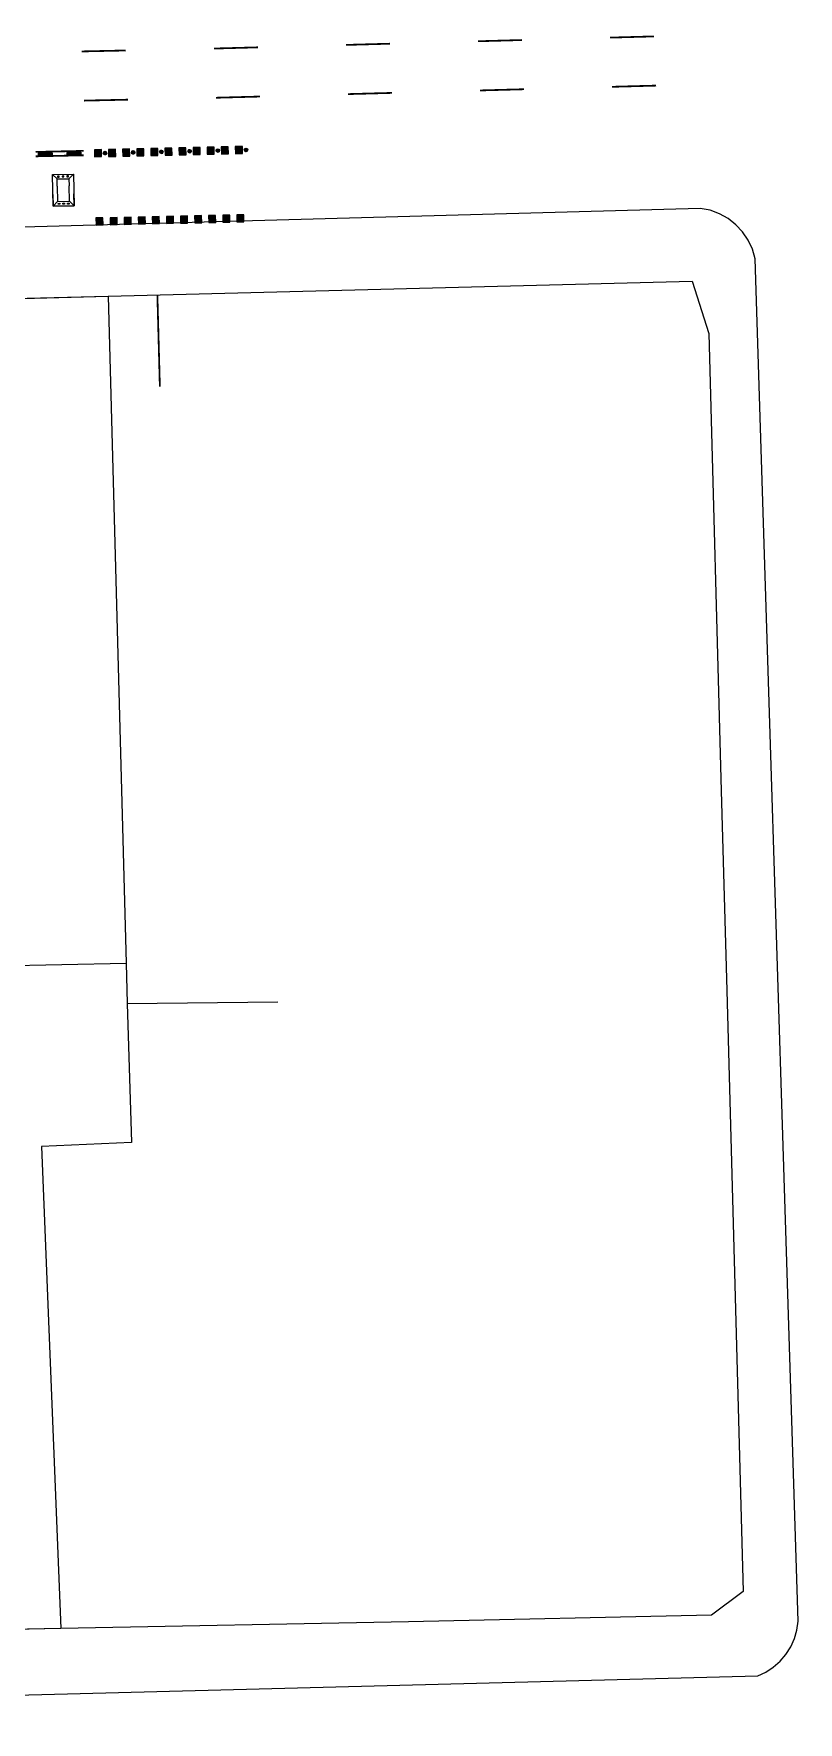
# Model space of a CAD drawing. Header units: metres. Extents: x 668617 to 675126, y 2286318 to 2293677.
# Drawn here: x 670250.6 to 670294, y 2287145.1 to 2287240.9 of the extents above; entities that cross this region are included whole.
import ezdxf

# ---------------------------------------------------------------- set-up
doc = ezdxf.new("R2010")
doc.units = ezdxf.units.M
doc.header["$MEASUREMENT"] = 0
for name, color, linetype in [('DMTG-B-CuadrosVerdes', 94, 'Continuous'), ('DMTG-D-CONFIBUS', 1, 'Continuous'), ('DMTG-M-REDUCTOR', 252, 'Continuous'), ('DMTG-M-VIALETON', 92, 'Continuous'), ('DMTG-PB-BANQUETAS', 251, 'Continuous'), ('DMTG-PB-LOTIFICACION', 253, 'Continuous'), ('DMTG-PB-MANZANAS', 251, 'Continuous'), ('DMTG-SH-LINEA BLANCA', 252, 'Continuous'), ('DMTG-SH-LINEA DISCONTINUA', 252, 'Continuous'), ('DMTG-SH-LINEA DOBLE', 252, 'Continuous')]:
    doc.layers.add(name, color=color, linetype=linetype)

# ---------------------------------------------------------------- blocks, each defined once
blk = doc.blocks.new('*U249')
at = {"layer": 'DMTG-SH-LINEA DISCONTINUA', "const_width": 0.1}
blk.add_lwpolyline([(0, 0), (2.5, 0)], dxfattribs=at)
blk = doc.blocks.new('*U250')
at = {"layer": 'DMTG-SH-LINEA DISCONTINUA', "color": 0, "linetype": 'ByBlock', "lineweight": -2, "transparency": 16777216}
for p, rotation in [((679850.446, 2285443.858), 182.0046085166311), ((679857.942, 2285444.12), 182.0046085166311), ((679820.462, 2285442.88), 181.6857893177193), ((679827.959, 2285443.1), 181.6857893177193), ((679835.455, 2285443.333), 182.0046085166311), ((679842.951, 2285443.595), 182.0046085166311), ((679790.477, 2285441.959), 182.004608518363), ((679797.972, 2285442.218), 181.6857893177193), ((679805.469, 2285442.438), 181.6857893177193), ((679812.966, 2285442.659), 181.6857893177193), ((679767.99, 2285441.172), 182.004608518363), ((679775.486, 2285441.434), 182.004608518363), ((679782.981, 2285441.696), 182.004608518363)]:
    blk.add_blockref('*U249', p, dxfattribs=dict(at, rotation=rotation))
blk = doc.blocks.new('*U247')
at = {"layer": 'DMTG-SH-LINEA DISCONTINUA', "const_width": 0.1}
blk.add_lwpolyline([(0, 0), (2.5, 0)], dxfattribs=at)
blk = doc.blocks.new('*U248')
at = {"layer": 'DMTG-SH-LINEA DISCONTINUA', "color": 0, "linetype": 'ByBlock', "lineweight": -2, "transparency": 16777216}
for p, rotation in [((679850.446, 2285443.858), 182.0046085166311), ((679857.942, 2285444.12), 182.0046085166311), ((679820.462, 2285442.88), 181.6857893177193), ((679827.959, 2285443.1), 181.6857893177193), ((679835.455, 2285443.333), 182.0046085166311), ((679842.951, 2285443.595), 182.0046085166311), ((679790.477, 2285441.959), 182.004608518363), ((679797.972, 2285442.218), 181.6857893177193), ((679805.469, 2285442.438), 181.6857893177193), ((679812.966, 2285442.659), 181.6857893177193), ((679767.99, 2285441.172), 182.004608518363), ((679775.486, 2285441.434), 182.004608518363), ((679782.981, 2285441.696), 182.004608518363)]:
    blk.add_blockref('*U247', p, dxfattribs=dict(at, rotation=rotation))
blk = doc.blocks.new('*U174')
h = blk.add_hatch(color=256)
h.dxf.hatch_style = 1
h.paths.add_polyline_path([(0, 3.874), (0.4, 3.874), (0.4, 4.274), (0, 4.274)])
h = blk.add_hatch(color=256)
h.dxf.hatch_style = 1
h.paths.add_polyline_path([(0.8, 3.874), (1.2, 3.874), (1.2, 4.274), (0.8, 4.274)])
h = blk.add_hatch(color=256)
h.dxf.hatch_style = 1
h.paths.add_polyline_path([(0.8, 3.874), (1.2, 3.874), (1.2, 4.274), (0.8, 4.274)])
h = blk.add_hatch(color=256)
h.dxf.hatch_style = 1
h.paths.add_polyline_path([(1.6, 3.874), (2, 3.874), (2, 4.274), (1.6, 4.274)])
h = blk.add_hatch(color=256)
h.dxf.hatch_style = 1
h.paths.add_polyline_path([(1.6, 3.874), (2, 3.874), (2, 4.274), (1.6, 4.274)])
h = blk.add_hatch(color=256)
h.dxf.hatch_style = 1
h.paths.add_polyline_path([(2.4, 3.874), (2.8, 3.874), (2.8, 4.274), (2.4, 4.274)])
h = blk.add_hatch(color=256)
h.dxf.hatch_style = 1
h.paths.add_polyline_path([(2.4, 3.874), (2.8, 3.874), (2.8, 4.274), (2.4, 4.274)])
h = blk.add_hatch(color=256)
h.dxf.hatch_style = 1
h.paths.add_polyline_path([(3.2, 3.874), (3.6, 3.874), (3.6, 4.274), (3.2, 4.274)])
h = blk.add_hatch(color=256)
h.dxf.hatch_style = 1
h.paths.add_polyline_path([(3.2, 3.874), (3.6, 3.874), (3.6, 4.274), (3.2, 4.274)])
h = blk.add_hatch(color=256)
h.dxf.hatch_style = 1
h.paths.add_polyline_path([(4, 3.874), (4.4, 3.874), (4.4, 4.274), (4, 4.274)])
h = blk.add_hatch(color=256)
h.dxf.hatch_style = 1
h.paths.add_polyline_path([(4, 3.874), (4.4, 3.874), (4.4, 4.274), (4, 4.274)])
h = blk.add_hatch(color=256)
h.dxf.hatch_style = 1
h.paths.add_polyline_path([(4.8, 3.874), (5.2, 3.874), (5.2, 4.274), (4.8, 4.274)])
h = blk.add_hatch(color=256)
h.dxf.hatch_style = 1
h.paths.add_polyline_path([(4.8, 3.874), (5.2, 3.874), (5.2, 4.274), (4.8, 4.274)])
h = blk.add_hatch(color=256)
h.dxf.hatch_style = 1
h.paths.add_polyline_path([(5.6, 3.874), (6, 3.874), (6, 4.274), (5.6, 4.274)])
h = blk.add_hatch(color=256)
h.dxf.hatch_style = 1
h.paths.add_polyline_path([(5.6, 3.874), (6, 3.874), (6, 4.274), (5.6, 4.274)])
h = blk.add_hatch(color=256)
h.dxf.hatch_style = 1
h.paths.add_polyline_path([(6.4, 3.874), (6.8, 3.874), (6.8, 4.274), (6.4, 4.274)])
h = blk.add_hatch(color=256)
h.dxf.hatch_style = 1
h.paths.add_polyline_path([(6.4, 3.874), (6.8, 3.874), (6.8, 4.274), (6.4, 4.274)])
h = blk.add_hatch(color=256)
h.dxf.hatch_style = 1
h.paths.add_polyline_path([(7.2, 3.874), (7.6, 3.874), (7.6, 4.274), (7.2, 4.274)])
h = blk.add_hatch(color=256)
h.dxf.hatch_style = 1
h.paths.add_polyline_path([(7.2, 3.874), (7.6, 3.874), (7.6, 4.274), (7.2, 4.274)])
h = blk.add_hatch(color=256)
h.dxf.hatch_style = 1
h.paths.add_polyline_path([(8, 3.874), (8.4, 3.874), (8.4, 4.274), (8, 4.274)])
h = blk.add_hatch(color=256)
h.dxf.hatch_style = 1
h.paths.add_polyline_path([(0, 0), (0.4, 0), (0.4, 0.4), (0, 0.4)])
h = blk.add_hatch(color=256)
h.dxf.hatch_style = 1
h.paths.add_polyline_path([(0.8, 0), (1.2, 0), (1.2, 0.4), (0.8, 0.4)])
h = blk.add_hatch(color=256)
h.dxf.hatch_style = 1
h.paths.add_polyline_path([(0.8, 0), (1.2, 0), (1.2, 0.4), (0.8, 0.4)])
h = blk.add_hatch(color=256)
h.dxf.hatch_style = 1
h.paths.add_polyline_path([(1.6, 0), (2, 0), (2, 0.4), (1.6, 0.4)])
h = blk.add_hatch(color=256)
h.dxf.hatch_style = 1
h.paths.add_polyline_path([(1.6, 0), (2, 0), (2, 0.4), (1.6, 0.4)])
h = blk.add_hatch(color=256)
h.dxf.hatch_style = 1
h.paths.add_polyline_path([(2.4, 0), (2.8, 0), (2.8, 0.4), (2.4, 0.4)])
h = blk.add_hatch(color=256)
h.dxf.hatch_style = 1
h.paths.add_polyline_path([(2.4, 0), (2.8, 0), (2.8, 0.4), (2.4, 0.4)])
h = blk.add_hatch(color=256)
h.dxf.hatch_style = 1
h.paths.add_polyline_path([(3.2, 0), (3.6, 0), (3.6, 0.4), (3.2, 0.4)])
h = blk.add_hatch(color=256)
h.dxf.hatch_style = 1
h.paths.add_polyline_path([(3.2, 0), (3.6, 0), (3.6, 0.4), (3.2, 0.4)])
h = blk.add_hatch(color=256)
h.dxf.hatch_style = 1
h.paths.add_polyline_path([(4, 0), (4.4, 0), (4.4, 0.4), (4, 0.4)])
h = blk.add_hatch(color=256)
h.dxf.hatch_style = 1
h.paths.add_polyline_path([(4, 0), (4.4, 0), (4.4, 0.4), (4, 0.4)])
h = blk.add_hatch(color=256)
h.dxf.hatch_style = 1
h.paths.add_polyline_path([(4.8, 0), (5.2, 0), (5.2, 0.4), (4.8, 0.4)])
h = blk.add_hatch(color=256)
h.dxf.hatch_style = 1
h.paths.add_polyline_path([(4.8, 0), (5.2, 0), (5.2, 0.4), (4.8, 0.4)])
h = blk.add_hatch(color=256)
h.dxf.hatch_style = 1
h.paths.add_polyline_path([(5.6, 0), (6, 0), (6, 0.4), (5.6, 0.4)])
h = blk.add_hatch(color=256)
h.dxf.hatch_style = 1
h.paths.add_polyline_path([(5.6, 0), (6, 0), (6, 0.4), (5.6, 0.4)])
h = blk.add_hatch(color=256)
h.dxf.hatch_style = 1
h.paths.add_polyline_path([(6.4, 0), (6.8, 0), (6.8, 0.4), (6.4, 0.4)])
h = blk.add_hatch(color=256)
h.dxf.hatch_style = 1
h.paths.add_polyline_path([(6.4, 0), (6.8, 0), (6.8, 0.4), (6.4, 0.4)])
h = blk.add_hatch(color=256)
h.dxf.hatch_style = 1
h.paths.add_polyline_path([(7.2, 0), (7.6, 0), (7.6, 0.4), (7.2, 0.4)])
h = blk.add_hatch(color=256)
h.dxf.hatch_style = 1
h.paths.add_polyline_path([(7.2, 0), (7.6, 0), (7.6, 0.4), (7.2, 0.4)])
h = blk.add_hatch(color=256)
h.dxf.hatch_style = 1
h.paths.add_polyline_path([(8, 0), (8.4, 0), (8.4, 0.4), (8, 0.4)])
for points in [[(0, 3.874), (0.4, 3.874), (0.4, 4.274), (0, 4.274)], [(0.8, 3.874), (1.2, 3.874), (1.2, 4.274), (0.8, 4.274)], [(0.8, 3.874), (1.2, 3.874), (1.2, 4.274), (0.8, 4.274)], [(1.6, 3.874), (2, 3.874), (2, 4.274), (1.6, 4.274)], [(1.6, 3.874), (2, 3.874), (2, 4.274), (1.6, 4.274)], [(2.4, 3.874), (2.8, 3.874), (2.8, 4.274), (2.4, 4.274)], [(2.4, 3.874), (2.8, 3.874), (2.8, 4.274), (2.4, 4.274)], [(3.2, 3.874), (3.6, 3.874), (3.6, 4.274), (3.2, 4.274)], [(3.2, 3.874), (3.6, 3.874), (3.6, 4.274), (3.2, 4.274)], [(4, 3.874), (4.4, 3.874), (4.4, 4.274), (4, 4.274)], [(4, 3.874), (4.4, 3.874), (4.4, 4.274), (4, 4.274)], [(4.8, 3.874), (5.2, 3.874), (5.2, 4.274), (4.8, 4.274)], [(4.8, 3.874), (5.2, 3.874), (5.2, 4.274), (4.8, 4.274)], [(5.6, 3.874), (6, 3.874), (6, 4.274), (5.6, 4.274)], [(5.6, 3.874), (6, 3.874), (6, 4.274), (5.6, 4.274)], [(6.4, 3.874), (6.8, 3.874), (6.8, 4.274), (6.4, 4.274)], [(6.4, 3.874), (6.8, 3.874), (6.8, 4.274), (6.4, 4.274)], [(7.2, 3.874), (7.6, 3.874), (7.6, 4.274), (7.2, 4.274)], [(7.2, 3.874), (7.6, 3.874), (7.6, 4.274), (7.2, 4.274)], [(8, 3.874), (8.4, 3.874), (8.4, 4.274), (8, 4.274)], [(0, 0), (0.4, 0), (0.4, 0.4), (0, 0.4)], [(0.8, 0), (1.2, 0), (1.2, 0.4), (0.8, 0.4)], [(0.8, 0), (1.2, 0), (1.2, 0.4), (0.8, 0.4)], [(1.6, 0), (2, 0), (2, 0.4), (1.6, 0.4)], [(1.6, 0), (2, 0), (2, 0.4), (1.6, 0.4)], [(2.4, 0), (2.8, 0), (2.8, 0.4), (2.4, 0.4)], [(2.4, 0), (2.8, 0), (2.8, 0.4), (2.4, 0.4)], [(3.2, 0), (3.6, 0), (3.6, 0.4), (3.2, 0.4)], [(3.2, 0), (3.6, 0), (3.6, 0.4), (3.2, 0.4)], [(4, 0), (4.4, 0), (4.4, 0.4), (4, 0.4)], [(4, 0), (4.4, 0), (4.4, 0.4), (4, 0.4)], [(4.8, 0), (5.2, 0), (5.2, 0.4), (4.8, 0.4)], [(4.8, 0), (5.2, 0), (5.2, 0.4), (4.8, 0.4)], [(5.6, 0), (6, 0), (6, 0.4), (5.6, 0.4)], [(5.6, 0), (6, 0), (6, 0.4), (5.6, 0.4)], [(6.4, 0), (6.8, 0), (6.8, 0.4), (6.4, 0.4)], [(6.4, 0), (6.8, 0), (6.8, 0.4), (6.4, 0.4)], [(7.2, 0), (7.6, 0), (7.6, 0.4), (7.2, 0.4)], [(7.2, 0), (7.6, 0), (7.6, 0.4), (7.2, 0.4)], [(8, 0), (8.4, 0), (8.4, 0.4), (8, 0.4)]]:
    blk.add_lwpolyline(points, close=True)
blk = doc.blocks.new('*U176')
at = {"true_color": 0x58ba48}
h = blk.add_hatch(color=85, dxfattribs=at)
h.dxf.hatch_style = 1
h.paths.add_polyline_path([(1.333, 11.627, 1), (1.433, 11.626, 1)], flags=0)
h.paths.add_polyline_path([(1.332, 11.695), (1.322, 11.706, 0.062746), (1.304, 11.688), (1.315, 11.677, 0.413879), (1.332, 11.677, 0.414549)], flags=17)
h.paths.add_polyline_path([(1.33, 11.686, -1), (1.317, 11.686, -1)], flags=16)
h.paths.add_polyline_path([(1.333, 11.627, 1), (1.433, 11.626, 1)], flags=16)
h.paths.add_polyline_path([(1.444, 11.705), (1.433, 11.695, 0.413879), (1.433, 11.677, 0.414549), (1.451, 11.677), (1.462, 11.688, 0.062746)], flags=17)
h.paths.add_polyline_path([(1.448, 11.686, -1), (1.436, 11.686, -1)], flags=16)
h.paths.add_polyline_path([(1.461, 11.565), (1.451, 11.576, 0.413879), (1.433, 11.576, 0.414549), (1.433, 11.558), (1.444, 11.547, 0.062746)], flags=17)
h.paths.add_polyline_path([(1.436, 11.567, -1), (1.448, 11.567, -1)], flags=16)
h.paths.add_polyline_path([(1.332, 11.576, 0.414549), (1.314, 11.576), (1.304, 11.565, 0.062746), (1.321, 11.548), (1.332, 11.558, 0.413879)], flags=17)
h.paths.add_polyline_path([(1.317, 11.567, -1), (1.329, 11.567, -1)], flags=16)
h.paths.add_polyline_path([(1.462, 11.688), (1.451, 11.677, -0.414549), (1.433, 11.677, -0.413879), (1.433, 11.695), (1.444, 11.705, 0.342564), (1.322, 11.706), (1.332, 11.695, -0.414549), (1.332, 11.677, -0.413879), (1.315, 11.677), (1.304, 11.688, 0.166532), (1.283, 11.627, 0.166532), (1.304, 11.565), (1.314, 11.576, -0.414549), (1.332, 11.576, -0.413879), (1.332, 11.558), (1.321, 11.548, 0.342564), (1.444, 11.547), (1.433, 11.558, -0.414549), (1.433, 11.576, -0.413879), (1.451, 11.576), (1.461, 11.565, 0.166532), (1.483, 11.626, 0.166532)])
h.paths.add_polyline_path([(1.433, 11.626, -1), (1.333, 11.627, -1)], flags=0)
h.paths.add_polyline_path([(1.412, 11.682, 0.245947), (1.354, 11.682), (1.342, 11.704, -0.245947), (1.424, 11.704)], flags=16)
h.paths.add_polyline_path([(1.412, 11.571), (1.423, 11.549, -0.245947), (1.342, 11.549), (1.354, 11.571, 0.245947)], flags=16)
h = blk.add_hatch(color=85, dxfattribs=at)
h.dxf.hatch_style = 1
h.paths.add_polyline_path([(1.333, 11.627, 1), (1.433, 11.626, 1)])
at = {"true_color": 0xc7c8ca}
h = blk.add_hatch(color=9, dxfattribs=at)
h.dxf.hatch_style = 1
h.paths.add_polyline_path([(1.424, 11.704, 0.245947), (1.342, 11.704), (1.354, 11.682, -0.245947), (1.412, 11.682)])
h.paths.add_polyline_path([(1.423, 11.549), (1.412, 11.571, -0.245947), (1.354, 11.571), (1.342, 11.549, 0.245947)])
at = {"true_color": 0x58ba48}
h = blk.add_hatch(color=85, dxfattribs=at)
h.dxf.hatch_style = 1
h.paths.add_polyline_path([(2.933, 11.622, 1), (3.033, 11.622, 1)], flags=0)
h.paths.add_polyline_path([(2.932, 11.69), (2.922, 11.701, 0.062746), (2.904, 11.683), (2.915, 11.672, 0.413879), (2.932, 11.672, 0.414549)], flags=17)
h.paths.add_polyline_path([(2.93, 11.681, -1), (2.917, 11.681, -1)], flags=16)
h.paths.add_polyline_path([(2.933, 11.622, 1), (3.033, 11.622, 1)], flags=16)
h.paths.add_polyline_path([(3.044, 11.7), (3.033, 11.69, 0.413879), (3.033, 11.672, 0.414549), (3.051, 11.672), (3.062, 11.683, 0.062746)], flags=17)
h.paths.add_polyline_path([(3.048, 11.681, -1), (3.036, 11.681, -1)], flags=16)
h.paths.add_polyline_path([(3.061, 11.56), (3.051, 11.571, 0.413879), (3.033, 11.571, 0.414549), (3.033, 11.553), (3.044, 11.543, 0.062746)], flags=17)
h.paths.add_polyline_path([(3.036, 11.562, -1), (3.048, 11.562, -1)], flags=16)
h.paths.add_polyline_path([(2.932, 11.571, 0.414549), (2.914, 11.571), (2.903, 11.561, 0.062746), (2.921, 11.543), (2.932, 11.554, 0.413879)], flags=17)
h.paths.add_polyline_path([(2.917, 11.562, -1), (2.929, 11.562, -1)], flags=16)
h.paths.add_polyline_path([(3.062, 11.683), (3.051, 11.672, -0.414549), (3.033, 11.672, -0.413879), (3.033, 11.69), (3.044, 11.7, 0.342564), (2.922, 11.701), (2.932, 11.69, -0.414549), (2.932, 11.672, -0.413879), (2.915, 11.672), (2.904, 11.683, 0.166532), (2.883, 11.622, 0.166532), (2.903, 11.561), (2.914, 11.571, -0.414549), (2.932, 11.571, -0.413879), (2.932, 11.554), (2.921, 11.543, 0.342564), (3.044, 11.543), (3.033, 11.553, -0.414549), (3.033, 11.571, -0.413879), (3.051, 11.571), (3.061, 11.56, 0.166532), (3.083, 11.621, 0.166532)])
h.paths.add_polyline_path([(3.033, 11.622, -1), (2.933, 11.622, -1)], flags=0)
h.paths.add_polyline_path([(3.012, 11.677, 0.245947), (2.954, 11.677), (2.942, 11.699, -0.245947), (3.023, 11.699)], flags=16)
h.paths.add_polyline_path([(3.012, 11.566), (3.023, 11.544, -0.245947), (2.942, 11.544), (2.954, 11.566, 0.245947)], flags=16)
h = blk.add_hatch(color=85, dxfattribs=at)
h.dxf.hatch_style = 1
h.paths.add_polyline_path([(2.933, 11.622, 1), (3.033, 11.622, 1)])
at = {"true_color": 0xc7c8ca}
h = blk.add_hatch(color=9, dxfattribs=at)
h.dxf.hatch_style = 1
h.paths.add_polyline_path([(3.023, 11.699, 0.245947), (2.942, 11.699), (2.954, 11.677, -0.245947), (3.012, 11.677)])
h.paths.add_polyline_path([(3.023, 11.544), (3.012, 11.566, -0.245947), (2.954, 11.566), (2.942, 11.544, 0.245947)])
at = {"true_color": 0x58ba48}
h = blk.add_hatch(color=85, dxfattribs=at)
h.dxf.hatch_style = 1
h.paths.add_polyline_path([(4.533, 11.617, 1), (4.633, 11.617, 1)], flags=0)
h.paths.add_polyline_path([(4.532, 11.685), (4.522, 11.696, 0.062746), (4.504, 11.678), (4.515, 11.668, 0.413879), (4.532, 11.668, 0.414549)], flags=17)
h.paths.add_polyline_path([(4.53, 11.676, -1), (4.517, 11.676, -1)], flags=16)
h.paths.add_polyline_path([(4.533, 11.617, 1), (4.633, 11.617, 1)], flags=16)
h.paths.add_polyline_path([(4.644, 11.696), (4.633, 11.685, 0.413879), (4.633, 11.667, 0.414549), (4.651, 11.667), (4.662, 11.678, 0.062746)], flags=17)
h.paths.add_polyline_path([(4.648, 11.676, -1), (4.636, 11.676, -1)], flags=16)
h.paths.add_polyline_path([(4.661, 11.555), (4.651, 11.566, 0.413879), (4.633, 11.566, 0.414549), (4.633, 11.548), (4.644, 11.538, 0.062746)], flags=17)
h.paths.add_polyline_path([(4.636, 11.557, -1), (4.648, 11.557, -1)], flags=16)
h.paths.add_polyline_path([(4.532, 11.566, 0.414549), (4.514, 11.566), (4.503, 11.556, 0.062746), (4.521, 11.538), (4.532, 11.549, 0.413879)], flags=17)
h.paths.add_polyline_path([(4.517, 11.558, -1), (4.529, 11.558, -1)], flags=16)
h.paths.add_polyline_path([(4.662, 11.678), (4.651, 11.667, -0.414549), (4.633, 11.667, -0.413879), (4.633, 11.685), (4.644, 11.696, 0.342564), (4.522, 11.696), (4.532, 11.685, -0.414549), (4.532, 11.668, -0.413879), (4.515, 11.668), (4.504, 11.678, 0.166532), (4.483, 11.617, 0.166532), (4.503, 11.556), (4.514, 11.566, -0.414549), (4.532, 11.566, -0.413879), (4.532, 11.549), (4.521, 11.538, 0.342564), (4.644, 11.538), (4.633, 11.548, -0.414549), (4.633, 11.566, -0.413879), (4.651, 11.566), (4.661, 11.555, 0.166532), (4.683, 11.617, 0.166532)])
h.paths.add_polyline_path([(4.633, 11.617, -1), (4.533, 11.617, -1)], flags=0)
h.paths.add_polyline_path([(4.612, 11.672, 0.245947), (4.554, 11.672), (4.542, 11.694, -0.245947), (4.623, 11.694)], flags=16)
h.paths.add_polyline_path([(4.611, 11.561), (4.623, 11.539, -0.245947), (4.542, 11.539), (4.554, 11.562, 0.245947)], flags=16)
h = blk.add_hatch(color=85, dxfattribs=at)
h.dxf.hatch_style = 1
h.paths.add_polyline_path([(4.533, 11.617, 1), (4.633, 11.617, 1)])
at = {"true_color": 0xc7c8ca}
h = blk.add_hatch(color=9, dxfattribs=at)
h.dxf.hatch_style = 1
h.paths.add_polyline_path([(4.623, 11.694, 0.245947), (4.542, 11.694), (4.554, 11.672, -0.245947), (4.612, 11.672)])
h.paths.add_polyline_path([(4.623, 11.539), (4.611, 11.561, -0.245947), (4.554, 11.562), (4.542, 11.539, 0.245947)])
at = {"true_color": 0x58ba48}
h = blk.add_hatch(color=85, dxfattribs=at)
h.dxf.hatch_style = 1
h.paths.add_polyline_path([(6.133, 11.612, 1), (6.233, 11.612, 1)], flags=0)
h.paths.add_polyline_path([(6.132, 11.68), (6.122, 11.691, 0.062746), (6.104, 11.674), (6.115, 11.663, 0.413879), (6.132, 11.663, 0.414549)], flags=17)
h.paths.add_polyline_path([(6.13, 11.672, -1), (6.117, 11.672, -1)], flags=16)
h.paths.add_polyline_path([(6.133, 11.612, 1), (6.233, 11.612, 1)], flags=16)
h.paths.add_polyline_path([(6.244, 11.691), (6.233, 11.68, 0.413879), (6.233, 11.662, 0.414549), (6.251, 11.662), (6.262, 11.673, 0.062746)], flags=17)
h.paths.add_polyline_path([(6.248, 11.671, -1), (6.236, 11.671, -1)], flags=16)
h.paths.add_polyline_path([(6.261, 11.55), (6.251, 11.561, 0.413879), (6.233, 11.561, 0.414549), (6.233, 11.544), (6.244, 11.533, 0.062746)], flags=17)
h.paths.add_polyline_path([(6.236, 11.552, -1), (6.248, 11.552, -1)], flags=16)
h.paths.add_polyline_path([(6.132, 11.562, 0.414549), (6.114, 11.562), (6.103, 11.551, 0.062746), (6.121, 11.533), (6.132, 11.544, 0.413879)], flags=17)
h.paths.add_polyline_path([(6.117, 11.553, -1), (6.129, 11.553, -1)], flags=16)
h.paths.add_polyline_path([(6.262, 11.673), (6.251, 11.662, -0.414549), (6.233, 11.662, -0.413879), (6.233, 11.68), (6.244, 11.691, 0.342564), (6.122, 11.691), (6.132, 11.68, -0.414549), (6.132, 11.663, -0.413879), (6.115, 11.663), (6.104, 11.674, 0.166532), (6.083, 11.612, 0.166532), (6.103, 11.551), (6.114, 11.562, -0.414549), (6.132, 11.562, -0.413879), (6.132, 11.544), (6.121, 11.533, 0.342564), (6.244, 11.533), (6.233, 11.544, -0.414549), (6.233, 11.561, -0.413879), (6.251, 11.561), (6.261, 11.55, 0.166532), (6.283, 11.612, 0.166532)])
h.paths.add_polyline_path([(6.233, 11.612, -1), (6.133, 11.612, -1)], flags=0)
h.paths.add_polyline_path([(6.212, 11.667, 0.245947), (6.154, 11.667), (6.142, 11.69, -0.245947), (6.223, 11.689)], flags=16)
h.paths.add_polyline_path([(6.211, 11.557), (6.223, 11.534, -0.245947), (6.142, 11.535), (6.154, 11.557, 0.245947)], flags=16)
h = blk.add_hatch(color=85, dxfattribs=at)
h.dxf.hatch_style = 1
h.paths.add_polyline_path([(6.133, 11.612, 1), (6.233, 11.612, 1)])
at = {"true_color": 0xc7c8ca}
h = blk.add_hatch(color=9, dxfattribs=at)
h.dxf.hatch_style = 1
h.paths.add_polyline_path([(6.223, 11.689, 0.245947), (6.142, 11.69), (6.154, 11.667, -0.245947), (6.212, 11.667)])
h.paths.add_polyline_path([(6.223, 11.534), (6.211, 11.557, -0.245947), (6.154, 11.557), (6.142, 11.535, 0.245947)])
at = {"true_color": 0x58ba48}
h = blk.add_hatch(color=85, dxfattribs=at)
h.dxf.hatch_style = 1
h.paths.add_polyline_path([(7.733, 11.607, 1), (7.833, 11.607, 1)], flags=0)
h.paths.add_polyline_path([(7.732, 11.676), (7.722, 11.686, 0.062746), (7.704, 11.669), (7.715, 11.658, 0.413879), (7.732, 11.658, 0.414549)], flags=17)
h.paths.add_polyline_path([(7.73, 11.667, -1), (7.717, 11.667, -1)], flags=16)
h.paths.add_polyline_path([(7.733, 11.607, 1), (7.833, 11.607, 1)], flags=16)
h.paths.add_polyline_path([(7.844, 11.686), (7.833, 11.675, 0.413879), (7.833, 11.658, 0.414549), (7.851, 11.658), (7.862, 11.668, 0.062746)], flags=17)
h.paths.add_polyline_path([(7.848, 11.666, -1), (7.836, 11.666, -1)], flags=16)
h.paths.add_polyline_path([(7.861, 11.546), (7.851, 11.556, 0.413879), (7.833, 11.556, 0.414549), (7.833, 11.539), (7.844, 11.528, 0.062746)], flags=17)
h.paths.add_polyline_path([(7.836, 11.548, -1), (7.848, 11.548, -1)], flags=16)
h.paths.add_polyline_path([(7.732, 11.557, 0.414549), (7.714, 11.557), (7.703, 11.546, 0.062746), (7.721, 11.528), (7.732, 11.539, 0.413879)], flags=17)
h.paths.add_polyline_path([(7.717, 11.548, -1), (7.729, 11.548, -1)], flags=16)
h.paths.add_polyline_path([(7.862, 11.668), (7.851, 11.658, -0.414549), (7.833, 11.658, -0.413879), (7.833, 11.675), (7.844, 11.686, 0.342564), (7.722, 11.686), (7.732, 11.676, -0.414549), (7.732, 11.658, -0.413879), (7.715, 11.658), (7.704, 11.669, 0.166532), (7.683, 11.607, 0.166532), (7.703, 11.546), (7.714, 11.557, -0.414549), (7.732, 11.557, -0.413879), (7.732, 11.539), (7.721, 11.528, 0.342564), (7.844, 11.528), (7.833, 11.539, -0.414549), (7.833, 11.556, -0.413879), (7.851, 11.556), (7.861, 11.546, 0.166532), (7.883, 11.607, 0.166532)])
h.paths.add_polyline_path([(7.833, 11.607, -1), (7.733, 11.607, -1)], flags=0)
h.paths.add_polyline_path([(7.812, 11.662, 0.245947), (7.754, 11.663), (7.742, 11.685, -0.245947), (7.823, 11.685)], flags=16)
h.paths.add_polyline_path([(7.811, 11.552), (7.823, 11.53, -0.245947), (7.742, 11.53), (7.753, 11.552, 0.245947)], flags=16)
h = blk.add_hatch(color=85, dxfattribs=at)
h.dxf.hatch_style = 1
h.paths.add_polyline_path([(7.733, 11.607, 1), (7.833, 11.607, 1)])
at = {"true_color": 0xc7c8ca}
h = blk.add_hatch(color=9, dxfattribs=at)
h.dxf.hatch_style = 1
h.paths.add_polyline_path([(7.823, 11.685, 0.245947), (7.742, 11.685), (7.754, 11.663, -0.245947), (7.812, 11.662)])
h.paths.add_polyline_path([(7.823, 11.53), (7.811, 11.552, -0.245947), (7.753, 11.552), (7.742, 11.53, 0.245947)])
at = {"true_color": 0x58ba48}
h = blk.add_hatch(color=85, dxfattribs=at)
h.dxf.hatch_style = 1
h.paths.add_polyline_path([(9.333, 11.602, 1), (9.433, 11.602, 1)], flags=0)
h.paths.add_polyline_path([(9.332, 11.671), (9.322, 11.682, 0.062746), (9.304, 11.664), (9.315, 11.653, 0.413879), (9.332, 11.653, 0.414549)], flags=17)
h.paths.add_polyline_path([(9.33, 11.662, -1), (9.317, 11.662, -1)], flags=16)
h.paths.add_polyline_path([(9.333, 11.602, 1), (9.433, 11.602, 1)], flags=16)
h.paths.add_polyline_path([(9.444, 11.681), (9.433, 11.67, 0.413879), (9.433, 11.653, 0.414549), (9.451, 11.653), (9.462, 11.663, 0.062746)], flags=17)
h.paths.add_polyline_path([(9.448, 11.662, -1), (9.436, 11.662, -1)], flags=16)
h.paths.add_polyline_path([(9.461, 11.541), (9.451, 11.552, 0.413879), (9.433, 11.552, 0.414549), (9.433, 11.534), (9.444, 11.523, 0.062746)], flags=17)
h.paths.add_polyline_path([(9.436, 11.543, -1), (9.448, 11.543, -1)], flags=16)
h.paths.add_polyline_path([(9.332, 11.552, 0.414549), (9.314, 11.552), (9.303, 11.541, 0.062746), (9.321, 11.524), (9.332, 11.534, 0.413879)], flags=17)
h.paths.add_polyline_path([(9.317, 11.543, -1), (9.329, 11.543, -1)], flags=16)
h.paths.add_polyline_path([(9.462, 11.663), (9.451, 11.653, -0.414549), (9.433, 11.653, -0.413879), (9.433, 11.67), (9.444, 11.681, 0.342564), (9.322, 11.682), (9.332, 11.671, -0.414549), (9.332, 11.653, -0.413879), (9.315, 11.653), (9.304, 11.664, 0.166532), (9.283, 11.603, 0.166532), (9.303, 11.541), (9.314, 11.552, -0.414549), (9.332, 11.552, -0.413879), (9.332, 11.534), (9.321, 11.524, 0.342564), (9.444, 11.523), (9.433, 11.534, -0.414549), (9.433, 11.552, -0.413879), (9.451, 11.552), (9.461, 11.541, 0.166532), (9.483, 11.602, 0.166532)])
h.paths.add_polyline_path([(9.433, 11.602, -1), (9.333, 11.602, -1)], flags=0)
h.paths.add_polyline_path([(9.412, 11.658, 0.245947), (9.354, 11.658), (9.342, 11.68, -0.245947), (9.423, 11.68)], flags=16)
h.paths.add_polyline_path([(9.411, 11.547), (9.423, 11.525, -0.245947), (9.342, 11.525), (9.353, 11.547, 0.245947)], flags=16)
h = blk.add_hatch(color=85, dxfattribs=at)
h.dxf.hatch_style = 1
h.paths.add_polyline_path([(9.333, 11.602, 1), (9.433, 11.602, 1)])
at = {"true_color": 0xc7c8ca}
h = blk.add_hatch(color=9, dxfattribs=at)
h.dxf.hatch_style = 1
h.paths.add_polyline_path([(9.423, 11.68, 0.245947), (9.342, 11.68), (9.354, 11.658, -0.245947), (9.412, 11.658)])
h.paths.add_polyline_path([(9.423, 11.525), (9.411, 11.547, -0.245947), (9.353, 11.547), (9.342, 11.525, 0.245947)])
at = {"color": 18, "true_color": 0x000000}
for points in [[(1.332, 11.695), (1.322, 11.706, 0.062746), (1.304, 11.688), (1.315, 11.677, 0.413879), (1.332, 11.677, 0.414549)], [(1.332, 11.558), (1.321, 11.548, -0.062746), (1.304, 11.565), (1.314, 11.576, -0.413879), (1.332, 11.576, -0.414549)], [(1.424, 11.704), (1.412, 11.682, 0.245947), (1.354, 11.682), (1.342, 11.704, -0.245947)], [(1.423, 11.549), (1.412, 11.571, -0.245947), (1.354, 11.571), (1.342, 11.549, 0.245947)], [(1.433, 11.558), (1.444, 11.547, 0.062746), (1.461, 11.565), (1.451, 11.576, 0.413879), (1.433, 11.576, 0.414549)], [(1.433, 11.695), (1.444, 11.705, -0.062746), (1.462, 11.688), (1.451, 11.677, -0.413879), (1.433, 11.677, -0.414549)], [(2.932, 11.554), (2.921, 11.543, -0.062746), (2.903, 11.561), (2.914, 11.571, -0.413879), (2.932, 11.571, -0.414549)], [(2.932, 11.69), (2.922, 11.701, 0.062746), (2.904, 11.683), (2.915, 11.672, 0.413879), (2.932, 11.672, 0.414549)], [(3.023, 11.699), (3.012, 11.677, 0.245947), (2.954, 11.677), (2.942, 11.699, -0.245947)], [(3.023, 11.544), (3.012, 11.566, -0.245947), (2.954, 11.566), (2.942, 11.544, 0.245947)], [(3.033, 11.553), (3.044, 11.543, 0.062746), (3.061, 11.56), (3.051, 11.571, 0.413879), (3.033, 11.571, 0.414549)], [(3.033, 11.69), (3.044, 11.7, -0.062746), (3.062, 11.683), (3.051, 11.672, -0.413879), (3.033, 11.672, -0.414549)], [(4.532, 11.549), (4.521, 11.538, -0.062746), (4.503, 11.556), (4.514, 11.567, -0.413879), (4.532, 11.566, -0.414549)], [(4.532, 11.685), (4.522, 11.696, 0.062746), (4.504, 11.678), (4.515, 11.668, 0.413879), (4.532, 11.668, 0.414549)], [(4.623, 11.694), (4.612, 11.672, 0.245947), (4.554, 11.672), (4.542, 11.694, -0.245947)], [(4.623, 11.539), (4.611, 11.561, -0.245947), (4.554, 11.562), (4.542, 11.539, 0.245947)], [(4.633, 11.548), (4.644, 11.538, 0.062746), (4.661, 11.555), (4.651, 11.566, 0.413879), (4.633, 11.566, 0.414549)], [(4.633, 11.685), (4.644, 11.696, -0.062746), (4.662, 11.678), (4.651, 11.667, -0.413879), (4.633, 11.667, -0.414549)], [(6.132, 11.544), (6.121, 11.533, -0.062746), (6.103, 11.551), (6.114, 11.562, -0.413879), (6.132, 11.562, -0.414549)], [(6.132, 11.68), (6.122, 11.691, 0.062746), (6.104, 11.674), (6.115, 11.663, 0.413879), (6.132, 11.663, 0.414549)], [(6.223, 11.689), (6.212, 11.667, 0.245947), (6.154, 11.667), (6.142, 11.69, -0.245947)], [(6.223, 11.534), (6.211, 11.557, -0.245947), (6.154, 11.557), (6.142, 11.535, 0.245947)], [(6.233, 11.544), (6.244, 11.533, 0.062746), (6.261, 11.55), (6.251, 11.561, 0.413879), (6.233, 11.561, 0.414549)], [(6.233, 11.68), (6.244, 11.691, -0.062746), (6.262, 11.673), (6.251, 11.662, -0.413879), (6.233, 11.662, -0.414549)], [(7.732, 11.539), (7.721, 11.528, -0.062746), (7.703, 11.546), (7.714, 11.557, -0.413879), (7.732, 11.557, -0.414549)], [(7.732, 11.676), (7.722, 11.686, 0.062746), (7.704, 11.669), (7.715, 11.658, 0.413879), (7.732, 11.658, 0.414549)], [(7.823, 11.685), (7.812, 11.662, 0.245947), (7.754, 11.663), (7.742, 11.685, -0.245947)], [(7.823, 11.53), (7.811, 11.552, -0.245947), (7.753, 11.552), (7.742, 11.53, 0.245947)], [(7.833, 11.539), (7.844, 11.528, 0.062746), (7.861, 11.546), (7.851, 11.556, 0.413879), (7.833, 11.556, 0.414549)], [(7.833, 11.675), (7.844, 11.686, -0.062746), (7.862, 11.668), (7.851, 11.658, -0.413879), (7.833, 11.658, -0.414549)], [(9.332, 11.534), (9.321, 11.524, -0.062746), (9.303, 11.541), (9.314, 11.552, -0.413879), (9.332, 11.552, -0.414549)], [(9.332, 11.671), (9.322, 11.682, 0.062746), (9.304, 11.664), (9.315, 11.653, 0.413879), (9.332, 11.653, 0.414549)], [(9.423, 11.68), (9.412, 11.658, 0.245947), (9.354, 11.658), (9.342, 11.68, -0.245947)], [(9.423, 11.525), (9.411, 11.547, -0.245947), (9.353, 11.547), (9.342, 11.525, 0.245947)], [(9.433, 11.534), (9.444, 11.523, 0.062746), (9.461, 11.541), (9.451, 11.552, 0.413879), (9.433, 11.552, 0.414549)], [(9.433, 11.67), (9.444, 11.681, -0.062746), (9.462, 11.663), (9.451, 11.653, -0.413879), (9.433, 11.653, -0.414549)]]:
    blk.add_lwpolyline(points, format="xyb", close=True, dxfattribs=at)
for points in [[(1.382, 11.527), (1.383, 11.727)], [(2.982, 11.522), (2.983, 11.722)], [(4.582, 11.517), (4.583, 11.717)], [(6.182, 11.512), (6.183, 11.712)], [(7.782, 11.507), (7.783, 11.707)], [(9.382, 11.502), (9.383, 11.702)]]:
    blk.add_lwpolyline(points)
for centre, radius in [((1.383, 11.627), 0.1), ((1.323, 11.686), 0.00613), ((1.323, 11.567), 0.00613), ((1.383, 11.627), 0.05), ((1.442, 11.686), 0.00613), ((1.442, 11.567), 0.00613), ((2.983, 11.622), 0.1), ((2.923, 11.681), 0.00613), ((2.923, 11.562), 0.00613), ((2.983, 11.622), 0.05), ((3.042, 11.681), 0.00613), ((3.042, 11.562), 0.00613), ((4.583, 11.617), 0.1), ((4.523, 11.676), 0.00613), ((4.523, 11.558), 0.00613), ((4.583, 11.617), 0.05), ((4.642, 11.676), 0.00613), ((4.642, 11.557), 0.00613), ((6.183, 11.612), 0.1), ((6.123, 11.672), 0.00613), ((6.123, 11.553), 0.00613), ((6.183, 11.612), 0.05), ((6.242, 11.671), 0.00613), ((6.242, 11.552), 0.00613), ((7.783, 11.607), 0.1), ((7.723, 11.667), 0.00613), ((7.723, 11.548), 0.00613), ((7.783, 11.607), 0.05), ((7.842, 11.666), 0.00613), ((7.842, 11.548), 0.00613), ((9.383, 11.602), 0.1), ((9.323, 11.662), 0.00613), ((9.323, 11.543), 0.00613), ((9.383, 11.602), 0.05), ((9.442, 11.662), 0.00613), ((9.442, 11.543), 0.00613)]:
    blk.add_circle(centre, radius, dxfattribs=at)
blk = doc.blocks.new('*U26')
at = {"ltscale": 0.1, "true_color": 0xf8d731}
h = blk.add_hatch(color=40, dxfattribs=at)
h.dxf.hatch_style = 1
h.paths.add_polyline_path([(0, -0.115), (0, -0.235), (0.163, -0.197, 0.348227), (0.171, -0.187), (0.171, -0.163, 0.348227), (0.163, -0.153)])
h.paths.add_polyline_path([(0.151, -0.171), (0.151, -0.179), (0.02, -0.21), (0.02, -0.14)], flags=16)
at = {"lineweight": 60}
h = blk.add_hatch(color=72, dxfattribs=at)
h.dxf.hatch_style = 1
h.paths.add_polyline_path([(0.02, -0.21), (0.151, -0.179), (0.151, -0.171), (0.02, -0.14)])
at = {"ltscale": 0.1, "true_color": 0xf8d731}
h = blk.add_hatch(color=40, dxfattribs=at)
h.dxf.hatch_style = 1
h.set_gradient(color1=(248, 153, 30), color2=(248, 215, 49), rotation=90, name='CYLINDER')
h.paths.add_polyline_path([(0.756, -0.235), (0.632, -0.207, -0.349253), (0.617, -0.187), (0.617, -0.163, -0.000038), (0.617, -0.163, -0.349253), (0.632, -0.143), (0.756, -0.115), (0.044, -0.115), (0.165, -0.143, -0.348227), (0.181, -0.163), (0.181, -0.187, -0.348227), (0.165, -0.207), (0.044, -0.235)])
h = blk.add_hatch(color=40, dxfattribs=at)
h.dxf.hatch_style = 1
h.paths.add_polyline_path([(0.634, -0.153, 0.349253), (0.627, -0.163), (0.627, -0.187, 0.349253), (0.634, -0.197), (0.8, -0.235), (0.8, -0.115)])
h.paths.add_polyline_path([(0.78, -0.14), (0.647, -0.171), (0.647, -0.179), (0.78, -0.21)], flags=16)
at = {"lineweight": 60}
h = blk.add_hatch(color=22, dxfattribs=at)
h.dxf.hatch_style = 1
h.paths.add_polyline_path([(0.647, -0.179), (0.78, -0.21), (0.78, -0.14), (0.647, -0.171)])
at = {"color": 40, "true_color": 0xf8d731}
for points in [[(0, -0.115), (0, -0.235), (0.163, -0.197, 0.348227), (0.171, -0.187), (0.171, -0.163, 0.348227), (0.163, -0.153)], [(0.617, -0.163), (0.617, -0.187, 0.349253), (0.632, -0.207), (0.756, -0.235), (0.044, -0.235), (0.165, -0.207, 0.348227), (0.181, -0.187), (0.181, -0.163, 0.348227), (0.165, -0.143), (0.044, -0.115), (0.756, -0.115), (0.632, -0.143, 0.349253), (0.617, -0.163, 0.000038)], [(0.8, -0.235), (0.634, -0.197, -0.349253), (0.627, -0.187), (0.627, -0.163, -0.349253), (0.634, -0.153), (0.8, -0.115)]]:
    blk.add_lwpolyline(points, format="xyb", close=True, dxfattribs=at)
for points in [[(0.044, -0.115), (0, -0.115)], [(0, -0.235), (0.044, -0.235)], [(0.756, -0.115), (0.8, -0.115)], [(0.756, -0.235), (0.8, -0.235)]]:
    blk.add_lwpolyline(points, dxfattribs=at)
for points in [[(0.02, -0.14), (0.02, -0.21), (0.151, -0.179), (0.151, -0.171)], [(0.78, -0.21), (0.647, -0.179), (0.647, -0.171), (0.78, -0.14)]]:
    blk.add_lwpolyline(points, close=True, dxfattribs=at)
at = {"color": 1, "ltscale": 0.1}
for points in [[(0.541, -0.139), (0.259, -0.139)], [(0.541, -0.211), (0.259, -0.211)]]:
    blk.add_lwpolyline(points, dxfattribs=at)
blk = doc.blocks.new('*U226')
at = {"ltscale": 0.1, "true_color": 0xf8d731}
h = blk.add_hatch(color=40, dxfattribs=at)
h.dxf.hatch_style = 1
h.paths.add_polyline_path([(0.294, 0.357), (0.388, 0.356), (0.388, 0.41), (0.294, 0.411)])
h = blk.add_hatch(color=40, dxfattribs=at)
h.dxf.hatch_style = 1
h.paths.add_polyline_path([(0.558, 0.356), (0.651, 0.355), (0.652, 0.409), (0.558, 0.41)])
h = blk.add_hatch(color=40, dxfattribs=at)
h.dxf.hatch_style = 1
h.paths.add_polyline_path([(0.821, 0.355), (0.915, 0.354), (0.915, 0.408), (0.822, 0.409)])
h = blk.add_hatch(color=40, dxfattribs=at)
h.dxf.hatch_style = 1
h.paths.add_polyline_path([(0.294, -1.137), (0.388, -1.136), (0.388, -1.19), (0.294, -1.191)])
h = blk.add_hatch(color=40, dxfattribs=at)
h.dxf.hatch_style = 1
h.paths.add_polyline_path([(0.558, -1.136), (0.651, -1.135), (0.652, -1.189), (0.558, -1.19)])
h = blk.add_hatch(color=40, dxfattribs=at)
h.dxf.hatch_style = 1
h.paths.add_polyline_path([(0.821, -1.135), (0.915, -1.134), (0.915, -1.188), (0.822, -1.189)])
at = {"linetype": 'Continuous'}
for p, q in [((0.259, 0.254), (0, 0.51)), ((0.939, 0.251), (1.2, 0.51)), ((0.259, -1.034), (0, -1.29)), ((0.939, -1.031), (1.2, -1.29))]:
    blk.add_line(p, q, dxfattribs=at)
at = {"ltscale": 0.1}
blk.add_lwpolyline([(0, 0.51), (1.2, 0.51), (1.2, -1.29), (0, -1.29)], close=True, dxfattribs=at)
at = {"linetype": 'Continuous'}
for points in [[(0.259, 0.254), (0, 0.51)], [(0.263, -0.159), (0.259, 0.254), (0.939, 0.251), (0.937, -0.162)], [(0.939, 0.249), (1.2, 0.51)], [(0, -0.622), (0, -1.29), (1.2, -1.29), (1.2, -0.62)], [(0.263, -0.159), (0.259, -1.034), (0.939, -1.031), (0.937, -0.162)], [(0.259, -1.034), (0, -1.29)], [(0.939, -1.029), (1.2, -1.29)]]:
    blk.add_lwpolyline(points, dxfattribs=at)
at = {"color": 40, "ltscale": 0.1, "true_color": 0xf8d731}
for points in [[(0.294, 0.357), (0.388, 0.356), (0.388, 0.41), (0.294, 0.411)], [(0.558, 0.356), (0.651, 0.355), (0.652, 0.409), (0.558, 0.41)], [(0.821, 0.355), (0.91, 0.354), (0.91, 0.408), (0.822, 0.409)], [(0.294, -1.137), (0.388, -1.136), (0.388, -1.19), (0.294, -1.191)], [(0.558, -1.136), (0.651, -1.135), (0.652, -1.189), (0.558, -1.19)], [(0.821, -1.135), (0.91, -1.134), (0.91, -1.188), (0.822, -1.189)]]:
    blk.add_lwpolyline(points, close=True, dxfattribs=at)

msp = doc.modelspace()

# ---------------------------------------------------------------- linework, layer by layer
at = {"layer": 'DMTG-PB-BANQUETAS'}
for points in [[(670291.5517, 2287228.1473), (670291.3937, 2287228.68949), (670291.15346, 2287229.20027), (670290.83691, 2287229.66762), (670290.45194, 2287230.07947), (670290.00749, 2287230.42776), (670289.51451, 2287230.70241), (670288.98393, 2287230.89733), (670288.43073, 2287231.00742), (670187.46046, 2287228.21934), (670187.03935, 2287228.07044), (670186.64658, 2287227.862), (670186.29356, 2287227.5896)], [(670185.36101, 2287225.62143), (670187.7238, 2287147.65026), (670187.81425, 2287147.16858), (670187.98586, 2287146.7093), (670188.23275, 2287146.28647), (670188.54698, 2287145.91014), (670188.92065, 2287145.59337), (670189.34282, 2287145.34425), (670189.80055, 2287145.17086), (670190.28187, 2287145.07631), (670190.7718, 2287145.06569), (670291.692, 2287147.70086), (670292.15261, 2287147.91647), (670292.57868, 2287148.19533), (670292.96117, 2287148.53152), (670293.29303, 2287148.91808), (670293.56621, 2287149.34707), (670293.77663, 2287149.81053), (670293.92025, 2287150.29949), (670293.99298, 2287150.80496), (670291.5517, 2287228.1473)]]:
    msp.add_lwpolyline(points, dxfattribs=at)
at = {"layer": 'DMTG-PB-LOTIFICACION'}
for p, q in [((670254.81056, 2287226.01508), (670287.97743, 2287226.86605)), ((670224.89325, 2287225.27792), (670254.81056, 2287226.01508)), ((670254.81056, 2287226.01508), (670255.83259, 2287188.15771)), ((670225.85473, 2287187.5503), (670255.83259, 2287188.15771)), ((670255.83259, 2287188.15771), (670255.90313, 2287185.86792)), ((670255.90313, 2287185.86792), (670264.44193, 2287185.96729)), ((670255.90313, 2287185.86792), (670256.14616, 2287177.97858)), ((670256.14616, 2287177.97858), (670251.03708, 2287177.74686)), ((670251.03708, 2287177.74686), (670252.13418, 2287150.39028)), ((670252.13418, 2287150.39028), (670226.676, 2287149.87208)), ((670271.86284, 2287150.77413), (670252.13418, 2287150.39028))]:
    msp.add_line(p, q, dxfattribs=at)
at = {"layer": 'DMTG-PB-MANZANAS'}
msp.add_lwpolyline([(670287.97743, 2287226.86605), (670288.92009, 2287223.90992), (670289.62129, 2287197.93173), (670289.93978, 2287186.60257), (670290.87577, 2287152.495), (670289.07155, 2287151.13727), (670271.86284, 2287150.77413), (670252.13418, 2287150.39028), (670226.676, 2287149.87208), (670191.71845, 2287149.17351), (670190.87666, 2287186.97165), (670190.04646, 2287224.39981), (670213.87426, 2287225.00109), (670224.89325, 2287225.27792), (670254.81056, 2287226.01508)], close=True, dxfattribs=at)
at = {"layer": 'DMTG-SH-LINEA BLANCA', "const_width": 0.1}
msp.add_lwpolyline([(670257.74989, 2287220.89182), (670257.60956, 2287226.08994)], dxfattribs=at)
at = {"layer": 'DMTG-SH-LINEA DOBLE', "const_width": 0.1}
for points in [[(670250.69044, 2287234.20954), (670253.41847, 2287234.26968)], [(670250.69595, 2287233.9596), (670253.42398, 2287234.01974)]]:
    msp.add_lwpolyline(points, dxfattribs=at)

# ---------------------------------------------------------------- block references
at = {"layer": 'DMTG-B-CuadrosVerdes', "rotation": 1.262879194926895}
msp.add_blockref('*U174', (670254.12883, 2287230.06024), dxfattribs=at)
at = {"layer": 'DMTG-D-CONFIBUS', "rotation": 1.262879232413377}
for p in [(670250.83922, 2287234.26253), (670252.46751, 2287234.29892)]:
    msp.add_blockref('*U26', p, dxfattribs=at)
at = {"layer": 'DMTG-M-REDUCTOR', "rotation": 1.262879194921422}
msp.add_blockref('*U226', (670251.65757, 2287232.42042), dxfattribs=at)
at = {"layer": 'DMTG-M-VIALETON', "rotation": 1.43621019332006}
msp.add_blockref('*U176', (670253.54805, 2287222.48902), dxfattribs=at)
at = {"layer": 'DMTG-SH-LINEA DISCONTINUA', "rotation": 359.5770898771991}
for name, p in [('*U250', (-26422.72235, 6877.01008)), ('*U248', (-26422.60293, 6874.21726))]:
    msp.add_blockref(name, p, dxfattribs=at)

doc.saveas('drawing.dxf')
